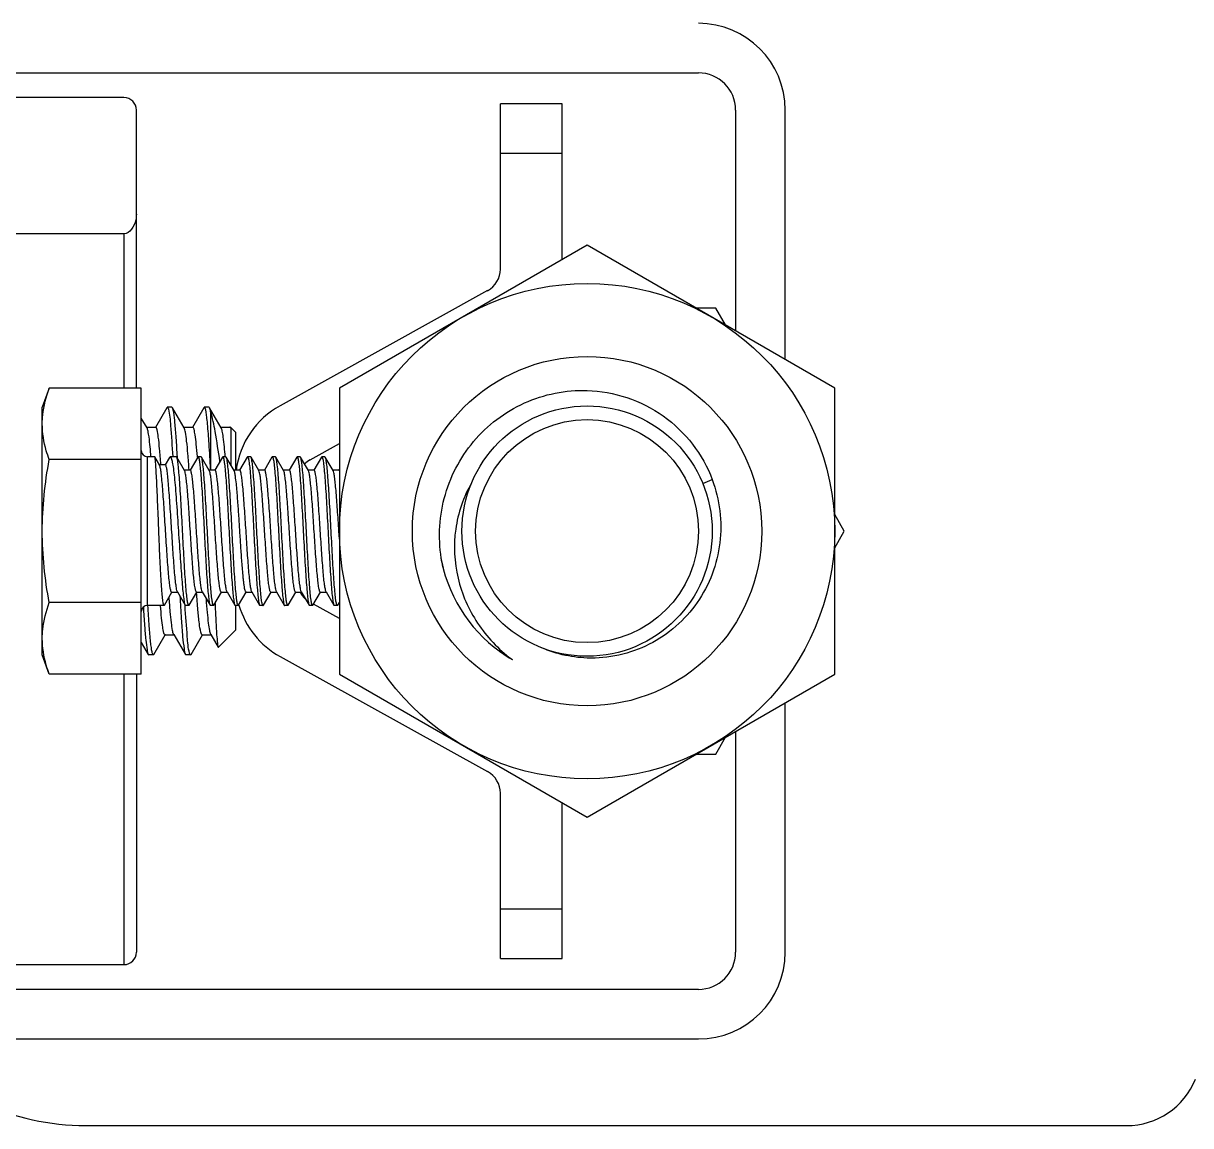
# Model space of a CAD drawing. Extents: x 1247970 to 1725648, y 860327 to 1277876.
# Drawn here: x 1322407.8 to 1322647.8, y 1196348.7 to 1196575.2 of the extents above; entities that cross this region are included whole.
import ezdxf

# ---------------------------------------------------------------- set-up
doc = ezdxf.new("R2010")
doc.units = 0
doc.header["$LTSCALE"] = 1000
doc.header["$MEASUREMENT"] = 0
doc.layers.get('0').update_dxf_attribs({"color": 254})
doc.layers.add('TK', color=4, linetype='Continuous')

# ---------------------------------------------------------------- blocks, each defined once
blk = doc.blocks.new('A$C7BF01818')
at = {"linetype": 'Continuous'}
for p, q in [((1709.85, 3075.53), (1882.92, 3075.53)), ((1764.83, 3070.44), (1729.19, 3070.44)), ((1854.93, 3069.16), (1842.2, 3069.16)), ((1842.2, 3035.22), (1842.2, 3069.16)), ((1854.93, 3037.19), (1854.93, 3069.16)), ((1767.37, 3010.74), (1767.37, 3067.89)), ((1890.56, 3067.89), (1890.56, 3022.5)), ((1900.74, 3016.62), (1900.74, 3067.89)), ((1854.93, 3058.98), (1842.2, 3058.98)), ((1764.83, 3042.44), (1736.83, 3042.44)), ((1764.83, 3042.44), (1764.83, 3010.74)), ((1860.02, 3040.13), (1809.11, 3010.74)), ((1910.92, 3010.74), (1860.02, 3040.13)), ((1839.58, 3030.77), (1796.91, 3007.12)), ((1886.46, 3027.16), (1882.49, 3027.16)), ((1888.45, 3023.72), (1886.46, 3027.16)), ((1749.46, 3010.74), (1748.03, 3006.81)), ((1768.39, 3010.74), (1749.46, 3010.74)), ((1768.39, 2951.97), (1768.39, 3010.74)), ((1809.11, 3010.74), (1809.11, 2951.97)), ((1910.92, 2951.97), (1910.92, 3010.74)), ((1748.03, 2955.9), (1748.03, 3006.81)), ((1773.63, 3006.72), (1771.29, 3002.68)), ((1773.63, 3006.72), (1773.73, 3006.81)), ((1774.69, 3006.81), (1773.73, 3006.81)), ((1774.69, 3006.81), (1773.73, 3006.81)), ((1774.79, 3006.72), (1774.69, 3006.81)), ((1777.2, 3002.58), (1774.79, 3006.72)), ((1781.27, 3006.72), (1778.93, 3002.68)), ((1782.33, 3006.81), (1781.37, 3006.81)), ((1782.33, 3006.81), (1782.43, 3006.72)), ((1784.83, 3002.58), (1782.43, 3006.72)), ((1782.43, 3006.72), (1782.64, 3005.95)), ((1769.56, 3002.58), (1768.39, 3004.6)), ((1782.64, 3005.95), (1782.64, 2994.07)), ((1771.35, 3002.68), (1769.5, 3002.68)), ((1778.99, 3002.68), (1777.14, 3002.68)), ((1786.62, 3002.68), (1784.78, 3002.68)), ((1786.6, 3002.75), (1786.56, 3002.68)), ((1786.6, 3002.75), (1786.68, 3002.77)), ((1786.77, 3002.54), (1786.62, 3002.68)), ((1787.73, 3001.72), (1786.68, 3002.77)), ((1786.68, 3002.77), (1786.72, 3002.69)), ((1786.72, 3002.69), (1786.77, 3002.54)), ((1786.77, 3002.54), (1786.77, 2995)), ((1787.73, 3001.72), (1787.73, 2993.88)), ((1803.08, 2995.99), (1809.11, 2999.33)), ((1768.39, 2996.05), (1749.46, 2996.05)), ((1771.15, 2996.63), (1769.66, 2996.63)), ((1771.15, 2996.63), (1769.66, 2996.63)), ((1769.66, 2966.08), (1769.66, 2996.63)), ((1771.17, 2996.61), (1771.15, 2996.63)), ((1772.11, 2994.99), (1771.17, 2996.61)), ((1773.34, 2994.99), (1772.11, 2994.99)), ((1772.15, 2994.92), (1772.11, 2994.99)), ((1772.41, 2995.05), (1772.41, 2995.08)), ((1774.16, 2996.49), (1773.29, 2994.99)), ((1774.16, 2996.49), (1774.33, 2996.63)), ((1775.6, 2996.63), (1774.33, 2996.63)), ((1775.6, 2996.63), (1774.33, 2996.63)), ((1775.67, 2996.56), (1775.6, 2996.63)), ((1777.28, 2993.8), (1775.67, 2996.56)), ((1775.83, 2996.34), (1775.82, 2996.62)), ((1779.98, 2996.56), (1778.42, 2993.88)), ((1779.93, 2996.62), (1779.92, 2996.68)), ((1779.93, 2996.54), (1779.93, 2996.62)), ((1779.98, 2996.56), (1780.05, 2996.63)), ((1780.69, 2996.63), (1780.05, 2996.63)), ((1780.69, 2996.63), (1780.05, 2996.63)), ((1780.76, 2996.56), (1780.69, 2996.63)), ((1782.37, 2993.8), (1780.76, 2996.56)), ((1785.07, 2996.56), (1783.51, 2993.88)), ((1785.07, 2996.56), (1785.14, 2996.63)), ((1785.78, 2996.63), (1785.14, 2996.63)), ((1785.78, 2996.63), (1785.14, 2996.63)), ((1785.85, 2996.56), (1785.78, 2996.63)), ((1787.46, 2993.8), (1785.85, 2996.56)), ((1790.16, 2996.56), (1788.6, 2993.88)), ((1790.16, 2996.56), (1790.23, 2996.63)), ((1790.87, 2996.63), (1790.23, 2996.63)), ((1790.87, 2996.63), (1790.23, 2996.63)), ((1790.94, 2996.56), (1790.87, 2996.63)), ((1792.55, 2993.8), (1790.94, 2996.56)), ((1795.25, 2996.56), (1793.69, 2993.88)), ((1795.25, 2996.56), (1795.32, 2996.63)), ((1795.96, 2996.63), (1795.32, 2996.63)), ((1795.96, 2996.63), (1795.32, 2996.63)), ((1796.03, 2996.56), (1795.96, 2996.63)), ((1797.64, 2993.8), (1796.03, 2996.56)), ((1800.34, 2996.56), (1798.78, 2993.88)), ((1800.34, 2996.56), (1800.41, 2996.63)), ((1801.05, 2996.63), (1800.41, 2996.63)), ((1801.05, 2996.63), (1800.41, 2996.63)), ((1801.12, 2996.56), (1801.05, 2996.63)), ((1802.73, 2993.8), (1801.12, 2996.56)), ((1805.43, 2996.56), (1803.87, 2993.88)), ((1805.43, 2996.56), (1805.5, 2996.63)), ((1806.14, 2996.63), (1805.5, 2996.63)), ((1806.14, 2996.63), (1805.5, 2996.63)), ((1806.21, 2996.56), (1806.14, 2996.63)), ((1807.82, 2993.8), (1806.21, 2996.56)), ((1778.46, 2993.88), (1777.24, 2993.88)), ((1783.55, 2993.88), (1782.33, 2993.88)), ((1782.64, 2994.07), (1782.65, 2993.88)), ((1788.65, 2993.88), (1787.42, 2993.88)), ((1793.74, 2993.88), (1792.51, 2993.88)), ((1798.83, 2993.88), (1797.6, 2993.88)), ((1803.92, 2993.88), (1802.69, 2993.88)), ((1809.01, 2993.88), (1807.78, 2993.88)), ((1809.11, 2994.14), (1808.96, 2993.88)), ((1883.8, 2991.14), (1885.77, 2991.94)), ((1912.9, 2981.35), (1910.92, 2984.79)), ((1809.11, 2979.72), (1809.01, 2981.35)), ((1910.92, 2977.92), (1912.9, 2981.35)), ((1773.14, 2966.14), (1774.69, 2968.79)), ((1774.64, 2968.79), (1775.87, 2968.79)), ((1775.82, 2968.87), (1775.81, 2968.9)), ((1775.82, 2968.87), (1777.4, 2966.16)), ((1778.22, 2966.15), (1779.78, 2968.83)), ((1779.74, 2968.83), (1780.96, 2968.83)), ((1779.76, 2968.75), (1779.75, 2968.8)), ((1780.92, 2968.91), (1782.52, 2966.15)), ((1783.31, 2966.15), (1784.87, 2968.83)), ((1784.83, 2968.83), (1786.05, 2968.83)), ((1786.01, 2968.91), (1787.61, 2966.15)), ((1788.4, 2966.15), (1789.96, 2968.83)), ((1789.92, 2968.83), (1791.15, 2968.83)), ((1791.1, 2968.91), (1792.7, 2966.15)), ((1793.49, 2966.15), (1795.05, 2968.83)), ((1795.01, 2968.83), (1794.99, 2968.83)), ((1795.01, 2968.83), (1796.24, 2968.83)), ((1796.19, 2968.91), (1797.79, 2966.15)), ((1798.58, 2966.15), (1800.14, 2968.83)), ((1800.1, 2968.83), (1801.33, 2968.83)), ((1801.28, 2968.91), (1802.88, 2966.15)), ((1803.67, 2966.15), (1805.23, 2968.83)), ((1805.19, 2968.83), (1806.42, 2968.83)), ((1806.37, 2968.91), (1807.97, 2966.15)), ((1768.39, 2966.66), (1749.46, 2966.66)), ((1773.08, 2966.08), (1769.66, 2966.08)), ((1773.08, 2966.08), (1769.66, 2966.08)), ((1773.14, 2966.14), (1773.08, 2966.08)), ((1777.38, 2966.11), (1777.38, 2966.14)), ((1777.38, 2966.03), (1777.38, 2966.11)), ((1777.4, 2966.16), (1777.48, 2966.08)), ((1778.14, 2966.08), (1777.48, 2966.08)), ((1778.14, 2966.08), (1777.48, 2966.08)), ((1778.22, 2966.15), (1778.14, 2966.08)), ((1782.52, 2966.15), (1782.6, 2966.08)), ((1783.23, 2966.08), (1782.6, 2966.08)), ((1783.23, 2966.08), (1782.6, 2966.08)), ((1783.31, 2966.15), (1783.23, 2966.08)), ((1783.55, 2966.51), (1783.56, 2966.12)), ((1787.61, 2966.15), (1787.69, 2966.08)), ((1788.32, 2966.08), (1787.69, 2966.08)), ((1788.32, 2966.08), (1787.69, 2966.08)), ((1787.73, 2966.08), (1787.73, 2960.99)), ((1788.4, 2966.15), (1788.32, 2966.08)), ((1792.7, 2966.15), (1792.78, 2966.08)), ((1793.41, 2966.08), (1792.78, 2966.08)), ((1793.41, 2966.08), (1792.78, 2966.08)), ((1793.49, 2966.15), (1793.41, 2966.08)), ((1797.79, 2966.15), (1797.85, 2966.09)), ((1798.51, 2966.08), (1797.87, 2966.08)), ((1798.51, 2966.08), (1797.87, 2966.08)), ((1798.58, 2966.15), (1798.51, 2966.08)), ((1802.88, 2966.15), (1802.96, 2966.08)), ((1803.6, 2966.08), (1802.96, 2966.08)), ((1803.6, 2966.08), (1802.96, 2966.08)), ((1803.67, 2966.15), (1803.6, 2966.08)), ((1809.11, 2963.38), (1803.77, 2966.34)), ((1807.97, 2966.15), (1808.05, 2966.08)), ((1808.69, 2966.08), (1808.05, 2966.08)), ((1808.69, 2966.08), (1808.05, 2966.08)), ((1808.76, 2966.15), (1808.69, 2966.08)), ((1808.76, 2966.15), (1809.11, 2966.75)), ((1770.97, 2955.99), (1773.32, 2960.03)), ((1773.26, 2960.03), (1775.11, 2960.03)), ((1775.05, 2960.13), (1777.45, 2955.99)), ((1778.61, 2955.99), (1780.96, 2960.03)), ((1780.9, 2960.03), (1782.75, 2960.03)), ((1782.69, 2960.13), (1784.19, 2957.54)), ((1787.73, 2960.99), (1784.26, 2957.52)), ((1768.39, 2958.45), (1769.82, 2955.99)), ((1784.19, 2957.54), (1784.26, 2957.52)), ((1749.46, 2951.97), (1748.03, 2955.9)), ((1769.82, 2955.99), (1769.92, 2955.9)), ((1770.87, 2955.9), (1769.92, 2955.9)), ((1770.87, 2955.9), (1769.92, 2955.9)), ((1770.97, 2955.99), (1770.87, 2955.9)), ((1777.45, 2955.99), (1777.55, 2955.9)), ((1778.51, 2955.9), (1777.55, 2955.9)), ((1778.51, 2955.9), (1777.55, 2955.9)), ((1778.51, 2955.9), (1778.61, 2955.99)), ((1796.91, 2955.59), (1839.58, 2931.94)), ((1768.39, 2951.97), (1749.46, 2951.97)), ((1764.83, 2951.97), (1764.83, 2892.27)), ((1767.37, 2951.97), (1767.37, 2894.82)), ((1809.11, 2951.97), (1860.02, 2922.58)), ((1860.02, 2922.58), (1910.92, 2951.97)), ((1900.74, 2894.82), (1900.74, 2946.09)), ((1890.56, 2940.21), (1890.56, 2894.82)), ((1886.46, 2935.55), (1888.45, 2938.99)), ((1882.49, 2935.55), (1886.46, 2935.55)), ((1842.2, 2893.55), (1842.2, 2927.49)), ((1854.93, 2893.55), (1854.93, 2925.52)), ((1842.2, 2903.73), (1854.93, 2903.73)), ((1729.19, 2892.27), (1764.83, 2892.27)), ((1842.2, 2893.55), (1854.93, 2893.55)), ((1882.92, 2887.18), (1709.85, 2887.18)), ((-2286.06, 2877), (1882.92, 2877)), ((1756.94, 2859.19), (1970.94, 2859.19))]:
    blk.add_line(p, q, dxfattribs=at)
for radius in [50.9, 35.9, 25.72, 22.91]:
    blk.add_circle((1860.02, 2981.35), radius, dxfattribs=at)
for centre, radius, start, end in [((1882.92, 3067.89), 17.82, 0, 90), ((1882.92, 3067.89), 7.64, 0, 90), ((1764.83, 3067.89), 2.55, 0, 90), ((1837.11, 3035.22), 5.09, 299, 0), ((1805.55, 2991.54), 17.82, 119, 172.3827), ((1769.66, 2997.9), 1.27, 180, 270), ((1780.05, 2996.58), 0.0435, 79.0963, 89.9614), ((1785.14, 2996.58), 0.0435, 78.9222, 89.9595), ((1790.23, 2996.58), 0.0435, 79.0952, 89.9614), ((1795.32, 2996.58), 0.0435, 79.0364, 89.9608), ((1800.41, 2996.58), 0.0435, 79.0914, 89.9613), ((1805.55, 2991.54), 5.09, 119, 134.9652), ((1805.5, 2996.58), 0.0435, 78.9218, 89.9595), ((1860.02, 2981.35), 30.55, 190.0855, 194.0433), ((1860.14, 2980.46), 30.45, 190.3868, 192.6542), ((1859.88, 2981.32), 30.4, 194.0461, 194.3067), ((1859.85, 2981.31), 30.38, 194.3067, 194.5797), ((1860.06, 2980.44), 30.37, 192.6551, 192.894), ((1860.02, 2981.35), 30.54, 194.5797, 239.8368), ((1805.55, 2971.17), 5.09, 207.5523, 227.8573), ((1769.66, 2964.81), 1.27, 90, 180), ((1805.55, 2971.17), 17.82, 196.3194, 241), ((1793.41, 2966.13), 0.0434, 252.5105, 269.9794), ((1797.87, 2966.13), 0.0434, 252.5105, 269.9794), ((1860.04, 2981.39), 30.58, 233.9573, 239.0788), ((1859.94, 2981.23), 30.39, 239.0829, 239.8367), ((1862.61, 2979.26), 30.22, 233.1107, 233.5831), ((1837.11, 2927.49), 5.09, 0, 61), ((1764.83, 2894.82), 2.55, 270, 0), ((1882.92, 2894.82), 17.82, 270, 0), ((1882.92, 2894.82), 7.64, 270, 0), ((1756.94, 2910.09), 50.9, 220.5827, 270), ((1970.94, 2874.46), 15.27, 270, 337.9757)]:
    blk.add_arc(centre, radius, start, end, dxfattribs=at)
for points, knots in [([(1767.37, 3046.48), (1767.37, 3046.07), (1767.23, 3044.5), (1766.07, 3042.44), (1764.83, 3042.44)], [0, 0, 0, 0, 0.2462, 1, 1, 1, 1]), ([(1748.03, 3003.4), (1748.03, 3004.01), (1748.16, 3006.52), (1748.82, 3008.97), (1749.46, 3010.74)], [0, 0, 0, 0, 0.246322, 1, 1, 1, 1]), ([(1830.19, 2974.97), (1829.4, 2979.28), (1829.71, 2988.35), (1835.93, 3000.4), (1846.71, 3008.61), (1855.64, 3010.39), (1860.02, 3010.26)], [0, 0, 0, 0, 0.250097, 0.500131, 0.750093, 1, 1, 1, 1]), ([(1860.02, 3010.26), (1865.52, 3010.09), (1876.68, 3006.44), (1883.84, 2997.1), (1885.77, 2991.94)], [0, 0, 0, 0, 0.500139, 1, 1, 1, 1]), ([(1773.73, 3006.81), (1773.75, 3006.81), (1773.89, 3006.72), (1773.91, 3006.55), (1773.95, 3006.42)], [0, 0, 0, 0, 0.128292, 1, 1, 1, 1]), ([(1775.82, 2996.62), (1775.74, 2997.93), (1775.58, 3000.26), (1775.37, 3003.32), (1775.09, 3005.34), (1774.96, 3006.42), (1774.79, 3006.72)], [0, 0, 0, 0, 0.387595, 0.691383, 0.898184, 1, 1, 1, 1]), ([(1781.37, 3006.81), (1781.35, 3006.81), (1781.31, 3006.78), (1781.28, 3006.74), (1781.27, 3006.72)], [0, 0, 0, 0, 0.399518, 1, 1, 1, 1]), ([(1782.64, 2994.07), (1782.55, 2995.83), (1782.36, 2998.93), (1782.1, 3002.55), (1781.87, 3004.72), (1781.72, 3005.84), (1781.59, 3006.41), (1781.46, 3006.81), (1781.37, 3006.81)], [0, 0, 0, 0, 0.411301, 0.727289, 0.842644, 0.926912, 0.979001, 1, 1, 1, 1]), ([(1773.95, 3006.42), (1774.25, 3005.33), (1774.46, 3002.04), (1774.73, 2998.8), (1774.86, 2996.67)], [0, 0, 0, 0, 0.346624, 1, 1, 1, 1]), ([(1784.54, 2995.69), (1784.25, 2997.74), (1783.72, 3001.18), (1783.06, 3004.6), (1782.64, 3005.95)], [0, 0, 0, 0, 0.595929, 1, 1, 1, 1]), ([(1749.46, 2996.05), (1749.24, 2996.65), (1748.45, 2999.02), (1748.03, 3001.53), (1748.03, 3003.4)], [0, 0, 0, 0, 0.255699, 1, 1, 1, 1]), ([(1770.38, 2996.65), (1770.27, 2998), (1770.13, 2999.78), (1769.81, 3001.74), (1769.68, 3002.38), (1769.56, 3002.58)], [0, 0, 0, 0, 0.678603, 0.886533, 1, 1, 1, 1]), ([(1772.41, 2995.08), (1772.33, 2996.15), (1772.18, 2998.03), (1771.94, 3000.37), (1771.71, 3001.85), (1771.54, 3002.48), (1771.41, 3002.68), (1771.35, 3002.68)], [0, 0, 0, 0, 0.415973, 0.728825, 0.924514, 0.976308, 1, 1, 1, 1]), ([(1778.22, 2993.92), (1778.15, 2995.03), (1777.99, 2997.01), (1777.77, 2999.61), (1777.5, 3001.37), (1777.36, 3002.31), (1777.2, 3002.58)], [0, 0, 0, 0, 0.381895, 0.683625, 0.892258, 1, 1, 1, 1]), ([(1779.92, 2996.68), (1779.85, 2997.53), (1779.72, 2998.98), (1779.51, 3000.96), (1779.3, 3001.93), (1779.14, 3002.68), (1778.99, 3002.68)], [0, 0, 0, 0, 0.419063, 0.731001, 0.925235, 1, 1, 1, 1]), ([(1785.65, 2996.64), (1785.54, 2998), (1785.4, 2999.78), (1785.08, 3001.74), (1784.95, 3002.38), (1784.83, 3002.58)], [0, 0, 0, 0, 0.678621, 0.886552, 1, 1, 1, 1]), ([(1773.08, 2966.08), (1773.04, 2966.08), (1772.97, 2966.2), (1772.92, 2966.4), (1772.85, 2966.77), (1772.75, 2967.5), (1772.63, 2968.73), (1772.5, 2970.55), (1772.38, 2972.78), (1772.25, 2975.32), (1772.13, 2978.08), (1772.01, 2980.97), (1771.89, 2983.87), (1771.78, 2986.68), (1771.67, 2989.29), (1771.56, 2991.61), (1771.46, 2993.54), (1771.38, 2995.03), (1771.26, 2995.98), (1771.24, 2996.48), (1771.17, 2996.61)], [0, 0, 0, 0, 0.003313, 0.010642, 0.02238, 0.038503, 0.083374, 0.143697, 0.217268, 0.301371, 0.392889, 0.488426, 0.584435, 0.677349, 0.763716, 0.840325, 0.90433, 0.95336, 0.985613, 1, 1, 1, 1]), ([(1774.64, 2968.79), (1774.54, 2968.79), (1774.42, 2969.25), (1774.29, 2969.86), (1774.14, 2971.07), (1773.99, 2972.6), (1773.83, 2974.5), (1773.62, 2977.47), (1773.37, 2981.44), (1773.08, 2986.09), (1772.83, 2989.69), (1772.61, 2992.09), (1772.48, 2993.4), (1772.33, 2994.3), (1772.23, 2994.78), (1772.15, 2994.92)], [0, 0, 0, 0, 0.011078, 0.03911, 0.083921, 0.143932, 0.216901, 0.300086, 0.484464, 0.670285, 0.831351, 0.895543, 0.945925, 0.980996, 1, 1, 1, 1]), ([(1775.81, 2968.9), (1775.72, 2969.07), (1775.61, 2969.61), (1775.46, 2970.6), (1775.31, 2972.02), (1775.09, 2974.55), (1774.84, 2978.24), (1774.55, 2982.91), (1774.3, 2986.81), (1774.09, 2989.68), (1773.95, 2991.47), (1773.8, 2992.9), (1773.66, 2994.02), (1773.54, 2994.58), (1773.42, 2994.99), (1773.34, 2994.99)], [0, 0, 0, 0, 0.022066, 0.061062, 0.115741, 0.184098, 0.351289, 0.538274, 0.718419, 0.797994, 0.866894, 0.922885, 0.964251, 0.989902, 1, 1, 1, 1]), ([(1774.33, 2996.63), (1774.44, 2996.63), (1774.64, 2996.14), (1774.8, 2995.41), (1775.01, 2994.04), (1775.2, 2992.3), (1775.4, 2990.13), (1775.67, 2986.69), (1775.98, 2982.08), (1776.28, 2977.42), (1776.52, 2973.85), (1776.7, 2971.51), (1776.87, 2969.53), (1777.03, 2967.96), (1777.2, 2966.89), (1777.3, 2966.33), (1777.4, 2966.16)], [0, 0, 0, 0, 0.011499, 0.038955, 0.082671, 0.141313, 0.21286, 0.294783, 0.477785, 0.664324, 0.750538, 0.827852, 0.893494, 0.945134, 0.980982, 1, 1, 1, 1]), ([(1778.14, 2966.08), (1778.11, 2966.08), (1778.04, 2966.19), (1777.94, 2966.54), (1777.8, 2967.36), (1777.66, 2968.66), (1777.51, 2970.45), (1777.36, 2972.62), (1777.21, 2975.11), (1777.06, 2977.82), (1776.86, 2981.61), (1776.66, 2985.36), (1776.45, 2988.93), (1776.3, 2991.27), (1776.15, 2993.24), (1776.01, 2994.8), (1775.86, 2995.84), (1775.77, 2996.4), (1775.67, 2996.56)], [0, 0, 0, 0, 0.003387, 0.010608, 0.037841, 0.081657, 0.140584, 0.212532, 0.294916, 0.384761, 0.478829, 0.666007, 0.752353, 0.829644, 0.895099, 0.946377, 0.981689, 1, 1, 1, 1]), ([(1780.06, 2996.62), (1780.1, 2996.62), (1780.16, 2996.5), (1780.23, 2996.28), (1780.3, 2995.92), (1780.41, 2995.19), (1780.54, 2993.98), (1780.69, 2992.19), (1780.84, 2990.01), (1780.99, 2987.52), (1781.14, 2984.81), (1781.34, 2981.03), (1781.54, 2977.3), (1781.74, 2973.74), (1781.89, 2971.41), (1782.05, 2969.45), (1782.18, 2967.91), (1782.34, 2966.86), (1782.43, 2966.31), (1782.52, 2966.15)], [0, 0, 0, 0, 0.003708, 0.01133, 0.023202, 0.039302, 0.083686, 0.143002, 0.215158, 0.29758, 0.387317, 0.481154, 0.667622, 0.753566, 0.830473, 0.895588, 0.9466, 0.981744, 1, 1, 1, 1]), ([(1783.23, 2966.08), (1783.2, 2966.08), (1783.13, 2966.19), (1783.03, 2966.54), (1782.89, 2967.36), (1782.75, 2968.66), (1782.6, 2970.45), (1782.45, 2972.62), (1782.3, 2975.11), (1782.15, 2977.82), (1781.95, 2981.61), (1781.75, 2985.36), (1781.54, 2988.93), (1781.39, 2991.27), (1781.24, 2993.24), (1781.1, 2994.8), (1780.95, 2995.84), (1780.86, 2996.4), (1780.76, 2996.56)], [0, 0, 0, 0, 0.003387, 0.010608, 0.037841, 0.081658, 0.140584, 0.212529, 0.294909, 0.384753, 0.478822, 0.665996, 0.752344, 0.82964, 0.895097, 0.946375, 0.981688, 1, 1, 1, 1]), ([(1785.15, 2996.62), (1785.19, 2996.62), (1785.25, 2996.5), (1785.32, 2996.28), (1785.39, 2995.92), (1785.5, 2995.19), (1785.63, 2993.97), (1785.78, 2992.19), (1785.93, 2990.01), (1786.08, 2987.52), (1786.23, 2984.8), (1786.43, 2981.03), (1786.63, 2977.3), (1786.84, 2973.74), (1786.98, 2971.41), (1787.14, 2969.45), (1787.27, 2967.91), (1787.43, 2966.86), (1787.52, 2966.31), (1787.61, 2966.15)], [0, 0, 0, 0, 0.003713, 0.011342, 0.023221, 0.039327, 0.08372, 0.143043, 0.215207, 0.297634, 0.38737, 0.481201, 0.667658, 0.753593, 0.830488, 0.895595, 0.946603, 0.981746, 1, 1, 1, 1]), ([(1788.32, 2966.08), (1788.29, 2966.08), (1788.22, 2966.19), (1788.12, 2966.54), (1787.98, 2967.36), (1787.84, 2968.66), (1787.69, 2970.45), (1787.54, 2972.62), (1787.39, 2975.11), (1787.24, 2977.82), (1787.04, 2981.61), (1786.84, 2985.36), (1786.63, 2988.93), (1786.48, 2991.27), (1786.33, 2993.24), (1786.19, 2994.8), (1786.04, 2995.84), (1785.95, 2996.4), (1785.85, 2996.56)], [0, 0, 0, 0, 0.003387, 0.010608, 0.037841, 0.081656, 0.140583, 0.212531, 0.294914, 0.38476, 0.478829, 0.666008, 0.752353, 0.829644, 0.8951, 0.946377, 0.981689, 1, 1, 1, 1]), ([(1790.24, 2996.62), (1790.28, 2996.62), (1790.34, 2996.5), (1790.41, 2996.28), (1790.48, 2995.92), (1790.59, 2995.19), (1790.72, 2993.98), (1790.87, 2992.19), (1791.02, 2990.01), (1791.17, 2987.52), (1791.32, 2984.81), (1791.52, 2981.03), (1791.72, 2977.3), (1791.93, 2973.74), (1792.07, 2971.41), (1792.23, 2969.45), (1792.36, 2967.91), (1792.52, 2966.86), (1792.61, 2966.31), (1792.7, 2966.15)], [0, 0, 0, 0, 0.003708, 0.01133, 0.023202, 0.039302, 0.083685, 0.143001, 0.215157, 0.297579, 0.387316, 0.481154, 0.667624, 0.753568, 0.830474, 0.895589, 0.9466, 0.981744, 1, 1, 1, 1]), ([(1793.4, 2966.09), (1793.36, 2966.1), (1793.3, 2966.22), (1793.23, 2966.44), (1793.16, 2966.81), (1793.05, 2967.55), (1792.92, 2968.78), (1792.77, 2970.57), (1792.62, 2972.76), (1792.47, 2975.25), (1792.32, 2977.96), (1792.12, 2981.73), (1791.93, 2985.45), (1791.72, 2989), (1791.57, 2991.32), (1791.42, 2993.27), (1791.28, 2994.81), (1791.13, 2995.85), (1791.04, 2996.4), (1790.94, 2996.56)], [0, 0, 0, 0, 0.003928, 0.011811, 0.023931, 0.040257, 0.085018, 0.144601, 0.216912, 0.299383, 0.389072, 0.482776, 0.668808, 0.754493, 0.831139, 0.896016, 0.946828, 0.981827, 1, 1, 1, 1]), ([(1795.33, 2996.62), (1795.37, 2996.62), (1795.43, 2996.5), (1795.5, 2996.28), (1795.57, 2995.92), (1795.68, 2995.19), (1795.81, 2993.97), (1795.96, 2992.19), (1796.11, 2990.01), (1796.26, 2987.52), (1796.41, 2984.8), (1796.61, 2981.03), (1796.81, 2977.3), (1797.02, 2973.74), (1797.16, 2971.41), (1797.32, 2969.45), (1797.45, 2967.91), (1797.61, 2966.86), (1797.7, 2966.31), (1797.79, 2966.15)], [0, 0, 0, 0, 0.00371, 0.011334, 0.023209, 0.039312, 0.083699, 0.143018, 0.215179, 0.297606, 0.387343, 0.481175, 0.667637, 0.753577, 0.830477, 0.895587, 0.946599, 0.981744, 1, 1, 1, 1]), ([(1798.51, 2966.08), (1798.47, 2966.08), (1798.4, 2966.19), (1798.3, 2966.54), (1798.16, 2967.36), (1798.02, 2968.66), (1797.87, 2970.45), (1797.72, 2972.62), (1797.57, 2975.11), (1797.42, 2977.82), (1797.22, 2981.61), (1797.02, 2985.36), (1796.81, 2988.93), (1796.67, 2991.27), (1796.51, 2993.24), (1796.38, 2994.8), (1796.22, 2995.84), (1796.13, 2996.4), (1796.03, 2996.56)], [0, 0, 0, 0, 0.003387, 0.010608, 0.037841, 0.081656, 0.140582, 0.21253, 0.294914, 0.38476, 0.478829, 0.666009, 0.752353, 0.829645, 0.8951, 0.946377, 0.981689, 1, 1, 1, 1]), ([(1800.42, 2996.62), (1800.46, 2996.62), (1800.52, 2996.5), (1800.59, 2996.28), (1800.66, 2995.92), (1800.77, 2995.19), (1800.9, 2993.98), (1801.05, 2992.19), (1801.2, 2990.01), (1801.35, 2987.52), (1801.5, 2984.81), (1801.7, 2981.03), (1801.9, 2977.3), (1802.11, 2973.74), (1802.25, 2971.41), (1802.41, 2969.45), (1802.54, 2967.91), (1802.7, 2966.86), (1802.79, 2966.31), (1802.88, 2966.15)], [0, 0, 0, 0, 0.003708, 0.01133, 0.023202, 0.039302, 0.083685, 0.143001, 0.215158, 0.29758, 0.387317, 0.481154, 0.667625, 0.753569, 0.830474, 0.895589, 0.946601, 0.981745, 1, 1, 1, 1]), ([(1803.6, 2966.08), (1803.56, 2966.08), (1803.49, 2966.19), (1803.39, 2966.54), (1803.25, 2967.36), (1803.11, 2968.66), (1802.96, 2970.45), (1802.81, 2972.62), (1802.66, 2975.11), (1802.51, 2977.82), (1802.31, 2981.61), (1802.11, 2985.36), (1801.9, 2988.93), (1801.76, 2991.27), (1801.6, 2993.24), (1801.47, 2994.8), (1801.31, 2995.84), (1801.22, 2996.4), (1801.12, 2996.56)], [0, 0, 0, 0, 0.003387, 0.010608, 0.037842, 0.08166, 0.140585, 0.21253, 0.294911, 0.384756, 0.478823, 0.665996, 0.752344, 0.829639, 0.895096, 0.946375, 0.981688, 1, 1, 1, 1]), ([(1805.51, 2996.62), (1805.55, 2996.62), (1805.62, 2996.5), (1805.68, 2996.28), (1805.75, 2995.92), (1805.86, 2995.19), (1805.99, 2993.97), (1806.14, 2992.19), (1806.29, 2990.01), (1806.44, 2987.52), (1806.59, 2984.8), (1806.79, 2981.03), (1806.99, 2977.3), (1807.2, 2973.74), (1807.35, 2971.41), (1807.5, 2969.45), (1807.63, 2967.91), (1807.79, 2966.86), (1807.88, 2966.31), (1807.97, 2966.15)], [0, 0, 0, 0, 0.003713, 0.011342, 0.023221, 0.039327, 0.083721, 0.143045, 0.215208, 0.297635, 0.387371, 0.481201, 0.667656, 0.753591, 0.830487, 0.895594, 0.946603, 0.981745, 1, 1, 1, 1]), ([(1808.69, 2966.08), (1808.65, 2966.08), (1808.58, 2966.19), (1808.48, 2966.54), (1808.34, 2967.36), (1808.2, 2968.66), (1808.05, 2970.45), (1807.9, 2972.62), (1807.75, 2975.11), (1807.6, 2977.82), (1807.4, 2981.61), (1807.2, 2985.36), (1807, 2988.93), (1806.85, 2991.27), (1806.69, 2993.24), (1806.56, 2994.8), (1806.4, 2995.84), (1806.31, 2996.4), (1806.21, 2996.56)], [0, 0, 0, 0, 0.003387, 0.010608, 0.037841, 0.081656, 0.140582, 0.212529, 0.294912, 0.384758, 0.478828, 0.666008, 0.752353, 0.829645, 0.8951, 0.946378, 0.981689, 1, 1, 1, 1]), ([(1779.74, 2968.83), (1779.65, 2968.83), (1779.53, 2969.25), (1779.4, 2969.82), (1779.25, 2970.94), (1779.11, 2972.36), (1778.96, 2974.13), (1778.75, 2976.93), (1778.51, 2980.69), (1778.22, 2985.14), (1777.97, 2988.63), (1777.76, 2990.98), (1777.62, 2992.28), (1777.47, 2993.17), (1777.37, 2993.65), (1777.28, 2993.8)], [0, 0, 0, 0, 0.010795, 0.037887, 0.081261, 0.139535, 0.210689, 0.292212, 0.47452, 0.660741, 0.824592, 0.890704, 0.943036, 0.979807, 1, 1, 1, 1]), ([(1780.92, 2968.91), (1780.83, 2969.06), (1780.73, 2969.54), (1780.58, 2970.43), (1780.44, 2971.73), (1780.23, 2974.09), (1779.98, 2977.57), (1779.69, 2982.02), (1779.45, 2985.79), (1779.24, 2988.58), (1779.09, 2990.35), (1778.95, 2991.77), (1778.8, 2992.89), (1778.67, 2993.46), (1778.55, 2993.88), (1778.46, 2993.88)], [0, 0, 0, 0, 0.020228, 0.057027, 0.109381, 0.175508, 0.339368, 0.525575, 0.707853, 0.78936, 0.860499, 0.918759, 0.962123, 0.989208, 1, 1, 1, 1]), ([(1784.83, 2968.83), (1784.74, 2968.83), (1784.62, 2969.25), (1784.49, 2969.82), (1784.34, 2970.94), (1784.2, 2972.36), (1784.05, 2974.13), (1783.84, 2976.93), (1783.6, 2980.69), (1783.31, 2985.14), (1783.06, 2988.63), (1782.85, 2990.98), (1782.71, 2992.28), (1782.56, 2993.17), (1782.46, 2993.65), (1782.37, 2993.8)], [0, 0, 0, 0, 0.010795, 0.037887, 0.081261, 0.139535, 0.210689, 0.292212, 0.47452, 0.660741, 0.824592, 0.890705, 0.943036, 0.979807, 1, 1, 1, 1]), ([(1786.01, 2968.91), (1785.92, 2969.06), (1785.82, 2969.54), (1785.67, 2970.43), (1785.53, 2971.73), (1785.32, 2974.09), (1785.07, 2977.57), (1784.78, 2982.02), (1784.54, 2985.79), (1784.33, 2988.58), (1784.18, 2990.35), (1784.04, 2991.77), (1783.89, 2992.89), (1783.76, 2993.46), (1783.65, 2993.88), (1783.55, 2993.88)], [0, 0, 0, 0, 0.020228, 0.057027, 0.109381, 0.175508, 0.339368, 0.525575, 0.707853, 0.78936, 0.860499, 0.918759, 0.962123, 0.989208, 1, 1, 1, 1]), ([(1789.92, 2968.83), (1789.74, 2969.02), (1789.62, 2969.57), (1789.53, 2970.33), (1789.41, 2971.11), (1789.31, 2972.15), (1789.2, 2973.46), (1789.07, 2975.03), (1788.96, 2976.59), (1788.82, 2978.68), (1788.65, 2981.3), (1788.45, 2984.44), (1788.27, 2987.05), (1788.1, 2989.14), (1787.97, 2990.7), (1787.83, 2992.01), (1787.67, 2993.04), (1787.58, 2993.57), (1787.46, 2993.8)], [0, 0, 0, 0, 0.030782, 0.062241, 0.09337, 0.124662, 0.187218, 0.249733, 0.312268, 0.374794, 0.499851, 0.624908, 0.749966, 0.812491, 0.875023, 0.937529, 0.968813, 1, 1, 1, 1]), ([(1791.1, 2968.91), (1791.01, 2969.06), (1790.91, 2969.54), (1790.76, 2970.43), (1790.62, 2971.73), (1790.41, 2974.09), (1790.16, 2977.57), (1789.88, 2982.02), (1789.63, 2985.79), (1789.42, 2988.58), (1789.27, 2990.35), (1789.13, 2991.77), (1788.98, 2992.89), (1788.85, 2993.46), (1788.74, 2993.88), (1788.65, 2993.88)], [0, 0, 0, 0, 0.020228, 0.057027, 0.109381, 0.175508, 0.339368, 0.525574, 0.707853, 0.78936, 0.860499, 0.918759, 0.962122, 0.989208, 1, 1, 1, 1]), ([(1794.99, 2968.83), (1794.9, 2968.86), (1794.8, 2969.27), (1794.65, 2969.89), (1794.52, 2971.02), (1794.37, 2972.47), (1794.22, 2974.24), (1794.02, 2977.04), (1793.77, 2980.79), (1793.49, 2985.22), (1793.24, 2988.67), (1793.03, 2991.01), (1792.89, 2992.29), (1792.74, 2993.18), (1792.64, 2993.65), (1792.55, 2993.8)], [0, 0, 0, 0, 0.012009, 0.040283, 0.084591, 0.143518, 0.21504, 0.296658, 0.478462, 0.663559, 0.826109, 0.891641, 0.943505, 0.979955, 1, 1, 1, 1]), ([(1796.19, 2968.91), (1796.11, 2969.06), (1796, 2969.54), (1795.86, 2970.43), (1795.71, 2971.73), (1795.5, 2974.09), (1795.25, 2977.57), (1794.97, 2982.02), (1794.72, 2985.79), (1794.51, 2988.58), (1794.36, 2990.35), (1794.22, 2991.77), (1794.07, 2992.89), (1793.94, 2993.46), (1793.83, 2993.88), (1793.74, 2993.88)], [0, 0, 0, 0, 0.020232, 0.057034, 0.10939, 0.175519, 0.339379, 0.525584, 0.707859, 0.789365, 0.860502, 0.918761, 0.962123, 0.989208, 1, 1, 1, 1]), ([(1800.1, 2968.83), (1800.01, 2968.83), (1799.89, 2969.25), (1799.76, 2969.82), (1799.62, 2970.94), (1799.47, 2972.36), (1799.32, 2974.13), (1799.11, 2976.93), (1798.87, 2980.69), (1798.58, 2985.14), (1798.33, 2988.63), (1798.12, 2990.98), (1797.98, 2992.28), (1797.83, 2993.17), (1797.73, 2993.65), (1797.64, 2993.8)], [0, 0, 0, 0, 0.010795, 0.037886, 0.08126, 0.139534, 0.210688, 0.292211, 0.474519, 0.660741, 0.824592, 0.890705, 0.943036, 0.979807, 1, 1, 1, 1]), ([(1801.28, 2968.91), (1801.2, 2969.06), (1801.1, 2969.54), (1800.95, 2970.43), (1800.8, 2971.73), (1800.59, 2974.09), (1800.34, 2977.57), (1800.06, 2982.02), (1799.81, 2985.79), (1799.6, 2988.58), (1799.45, 2990.35), (1799.31, 2991.77), (1799.16, 2992.89), (1799.04, 2993.46), (1798.92, 2993.88), (1798.83, 2993.88)], [0, 0, 0, 0, 0.020228, 0.057027, 0.109382, 0.175509, 0.339368, 0.525575, 0.707853, 0.78936, 0.860498, 0.918759, 0.962122, 0.989208, 1, 1, 1, 1]), ([(1805.19, 2968.83), (1805.1, 2968.83), (1804.98, 2969.25), (1804.85, 2969.82), (1804.71, 2970.94), (1804.56, 2972.36), (1804.41, 2974.13), (1804.2, 2976.93), (1803.96, 2980.69), (1803.67, 2985.14), (1803.43, 2988.63), (1803.21, 2990.98), (1803.07, 2992.28), (1802.92, 2993.17), (1802.82, 2993.65), (1802.73, 2993.8)], [0, 0, 0, 0, 0.010795, 0.037886, 0.08126, 0.139534, 0.210688, 0.292211, 0.474519, 0.660741, 0.824592, 0.890705, 0.943036, 0.979807, 1, 1, 1, 1]), ([(1806.37, 2968.91), (1806.29, 2969.06), (1806.19, 2969.54), (1806.04, 2970.43), (1805.89, 2971.73), (1805.68, 2974.09), (1805.43, 2977.57), (1805.15, 2982.02), (1804.9, 2985.79), (1804.69, 2988.58), (1804.54, 2990.35), (1804.4, 2991.77), (1804.25, 2992.89), (1804.13, 2993.46), (1804.01, 2993.88), (1803.92, 2993.88)], [0, 0, 0, 0, 0.020228, 0.057028, 0.109382, 0.175509, 0.339369, 0.525575, 0.707853, 0.78936, 0.860498, 0.918759, 0.962122, 0.989208, 1, 1, 1, 1]), ([(1809.01, 2981.35), (1808.91, 2982.84), (1808.73, 2985.62), (1808.49, 2988.93), (1808.28, 2991.15), (1808.15, 2992.37), (1808, 2993.21), (1807.9, 2993.66), (1807.82, 2993.8)], [0, 0, 0, 0, 0.35774, 0.668628, 0.793405, 0.892065, 0.961507, 1, 1, 1, 1]), ([(1809.11, 2993.77), (1809.1, 2993.79), (1809.08, 2993.83), (1809.04, 2993.88), (1809.01, 2993.88)], [0, 0, 0, 0, 0.350041, 1, 1, 1, 1]), ([(1836.29, 2991.28), (1834.6, 2988.38), (1832.37, 2981.83), (1832.91, 2971.54), (1837.03, 2962.1), (1841.78, 2957.12), (1844.47, 2955.1)], [0, 0, 0, 0, 0.249588, 0.499485, 0.749641, 1, 1, 1, 1]), ([(1885.77, 2991.94), (1887.29, 2987.85), (1888.41, 2978.79), (1883.56, 2966.08), (1873.32, 2957.1), (1864.37, 2955.13), (1860.02, 2955.28)], [0, 0, 0, 0, 0.250118, 0.500164, 0.750126, 1, 1, 1, 1]), ([(1780.9, 2960.03), (1780.83, 2960.03), (1780.7, 2960.27), (1780.51, 2960.99), (1780.26, 2962.7), (1780.01, 2965.38), (1779.84, 2967.53), (1779.76, 2968.75)], [0, 0, 0, 0, 0.023099, 0.075097, 0.272155, 0.585962, 1, 1, 1, 1]), ([(1748.03, 2959.31), (1748.03, 2959.93), (1748.16, 2962.43), (1748.82, 2964.89), (1749.46, 2966.66)], [0, 0, 0, 0, 0.246322, 1, 1, 1, 1]), ([(1770.87, 2955.9), (1770.8, 2955.9), (1770.67, 2956.2), (1770.57, 2956.66), (1770.43, 2957.53), (1770.23, 2959.25), (1769.99, 2962.14), (1769.83, 2964.62), (1769.75, 2966.04)], [0, 0, 0, 0, 0.021523, 0.07293, 0.155903, 0.269774, 0.58419, 1, 1, 1, 1]), ([(1773.26, 2960.03), (1773.11, 2960.03), (1772.96, 2960.77), (1772.74, 2961.75), (1772.53, 2963.73), (1772.4, 2965.18), (1772.33, 2966.03)], [0, 0, 0, 0, 0.074766, 0.268998, 0.580933, 1, 1, 1, 1]), ([(1775.05, 2960.13), (1774.91, 2960.37), (1774.77, 2961.2), (1774.53, 2962.75), (1774.32, 2965.03), (1774.18, 2966.77), (1774.1, 2967.74)], [0, 0, 0, 0, 0.109617, 0.317843, 0.618291, 1, 1, 1, 1]), ([(1776.31, 2967.99), (1776.4, 2966.44), (1776.58, 2963.67), (1776.81, 2960.04), (1777.13, 2957.62), (1777.25, 2956.34), (1777.45, 2955.99)], [0, 0, 0, 0, 0.386428, 0.691776, 0.899708, 1, 1, 1, 1]), ([(1778.3, 2956.28), (1778, 2957.37), (1777.78, 2960.66), (1777.51, 2963.9), (1777.38, 2966.03)], [0, 0, 0, 0, 0.346101, 1, 1, 1, 1]), ([(1782.69, 2960.13), (1782.55, 2960.36), (1782.41, 2961.15), (1782.18, 2962.64), (1781.97, 2964.81), (1781.83, 2966.48), (1781.76, 2967.41)], [0, 0, 0, 0, 0.110271, 0.318397, 0.618423, 1, 1, 1, 1]), ([(1783.56, 2966.12), (1783.61, 2964.98), (1783.71, 2962.97), (1783.82, 2960.35), (1784.03, 2958.66), (1784.06, 2957.77), (1784.19, 2957.54)], [0, 0, 0, 0, 0.397365, 0.704388, 0.908059, 1, 1, 1, 1]), ([(1768.81, 2965.7), (1768.89, 2964.44), (1769.04, 2962.2), (1769.25, 2959.26), (1769.52, 2957.31), (1769.65, 2956.28), (1769.82, 2955.99)], [0, 0, 0, 0, 0.387596, 0.69099, 0.897644, 1, 1, 1, 1]), ([(1749.46, 2951.97), (1749.24, 2952.57), (1748.45, 2954.94), (1748.03, 2957.45), (1748.03, 2959.31)], [0, 0, 0, 0, 0.255699, 1, 1, 1, 1]), ([(1778.51, 2955.9), (1778.49, 2955.9), (1778.35, 2955.99), (1778.33, 2956.16), (1778.3, 2956.28)], [0, 0, 0, 0, 0.128899, 1, 1, 1, 1])]:
    blk.add_open_spline(points, degree=3, knots=knots, dxfattribs=at)
for points in [[(1748.03, 2981.35), (1748.03, 2986.28), (1748.58, 2991.21), (1749.46, 2996.05)], [(1749.46, 2966.66), (1748.58, 2971.5), (1748.03, 2976.43), (1748.03, 2981.35)], [(1860.02, 2955.28), (1856.61, 2955.39), (1853.16, 2956.21), (1850.06, 2957.64)]]:
    blk.add_open_spline(points, degree=3, dxfattribs=at)

msp = doc.modelspace()

# ---------------------------------------------------------------- block references
at = {"layer": 'TK'}
msp.add_blockref('A$C7BF01818', (1320663.7, 1193489.49), dxfattribs=at)

doc.saveas('drawing.dxf')
